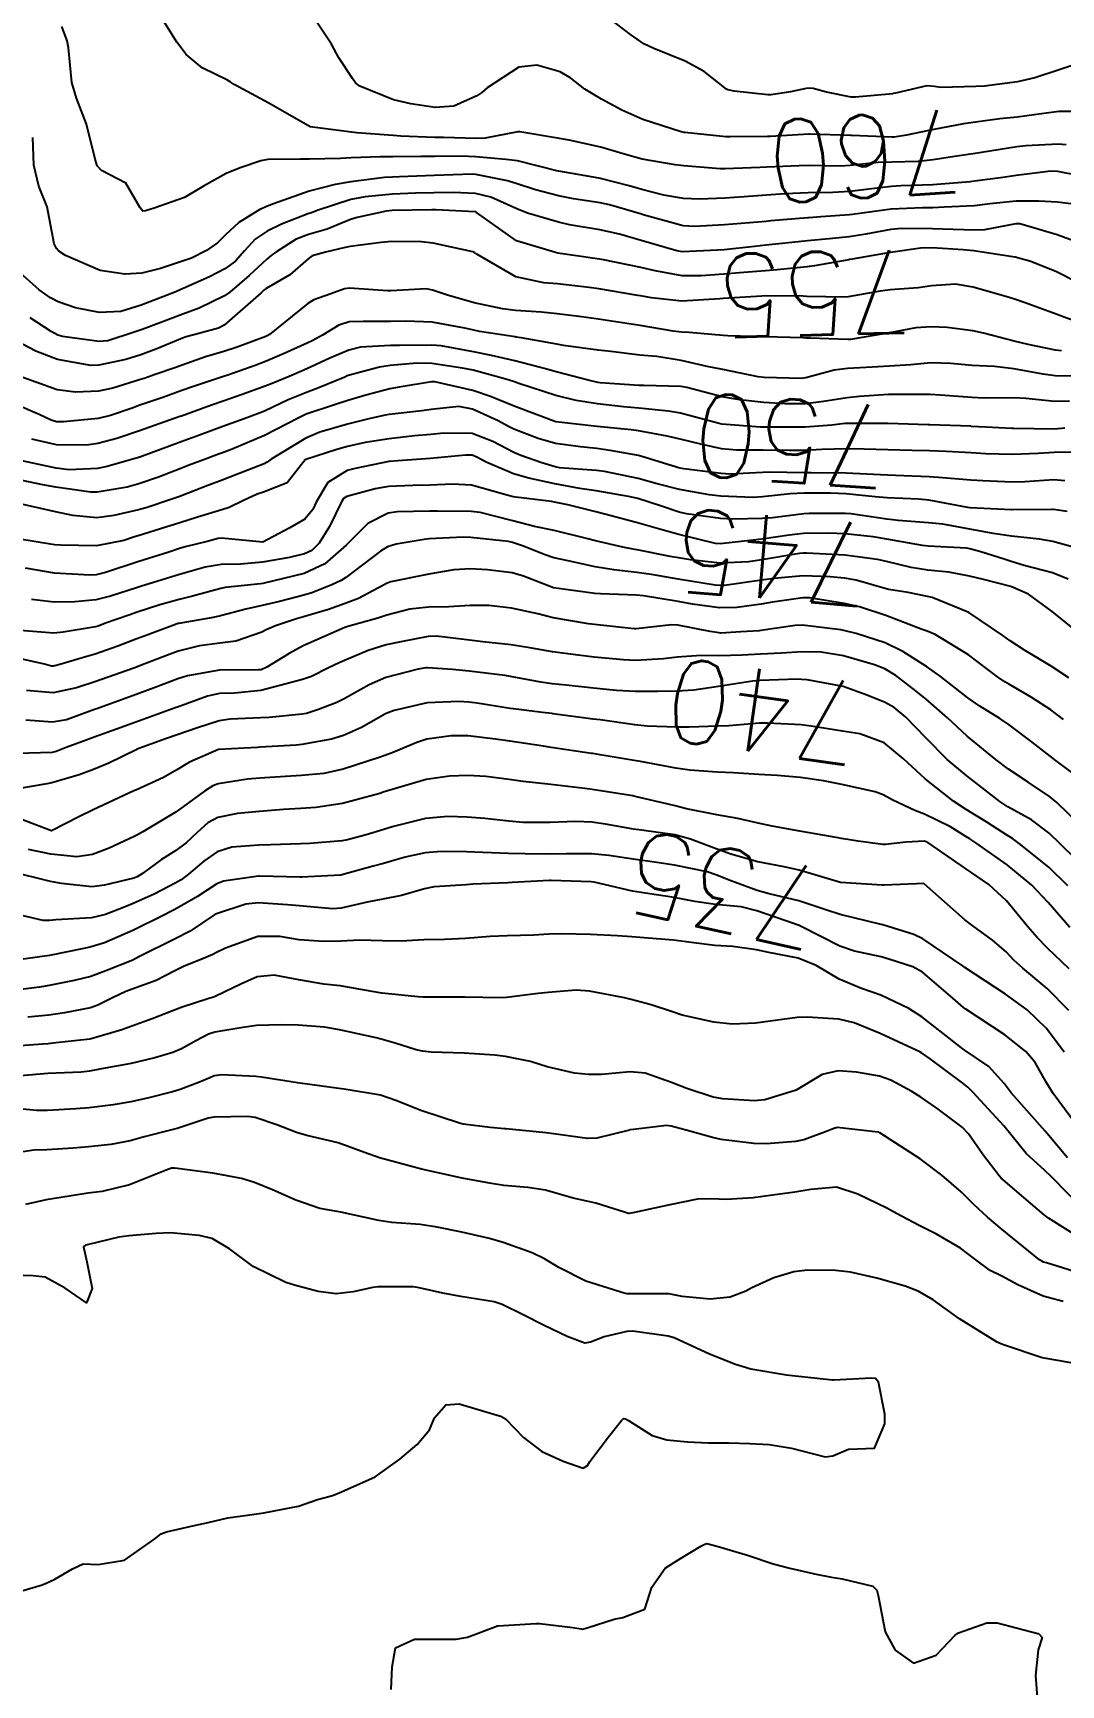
# Model space of a CAD drawing. Header units: metres. Extents: x 318500 to 325275, y 7408834 to 7428799.
# Drawn here: x 322103.5 to 322152.9, y 7416927 to 7417006.4 of the extents above; entities that cross this region are included whole.
import ezdxf
from ezdxf.enums import TextEntityAlignment as Align

# ---------------------------------------------------------------- set-up
doc = ezdxf.new("R2010")
doc.units = ezdxf.units.M
doc.header["$MEASUREMENT"] = 0
for name, color, linetype in [('Cotas', 45, 'Continuous'), ('Curvas de Nivel 1m', 11, 'Continuous'), ('Curvas de Nivel 5m', 15, 'Continuous')]:
    doc.layers.add(name, color=color, linetype=linetype)
doc.styles.add('Style-STANDARD', font='STANDARD.shx')

msp = doc.modelspace()

# ---------------------------------------------------------------- linework, layer by layer
at = {"layer": 'Curvas de Nivel 1m', "flags": 128}
for points, elevation in [([(322153.593, 7417002.644), (322152.828, 7417002.649), (322151.758, 7417002.499), (322150.824, 7417002.371), (322149.989, 7417002.287), (322148.82, 7417002.133), (322148.247, 7417002.05), (322146.814, 7417001.786), (322146.581, 7417001.735), (322145.508, 7417001.513), (322144.91, 7417001.417), (322144.808, 7417001.413), (322142.876, 7417001.482), (322142.809, 7417001.484), (322140.84, 7417001.549), (322140.81, 7417001.549), (322138.96, 7417001.446), (322138.808, 7417001.438), (322137.015, 7417001.419), (322136.807, 7417001.426), (322134.843, 7417001.626), (322134.81, 7417001.631), (322134.662, 7417001.661), (322132.819, 7417002.256), (322131.812, 7417002.708), (322130.833, 7417003.231), (322130.032, 7417003.722), (322129.353, 7417004.24), (322128.848, 7417004.548), (322127.724, 7417004.879), (322126.85, 7417004.774), (322125.333, 7417003.783), (322125.066, 7417003.557), (322124.834, 7417003.393), (322123.732, 7417002.901), (322122.825, 7417002.844), (322121.653, 7417003.007), (322120.831, 7417003.208), (322119.205, 7417003.865), (322118.991, 7417004.017), (322118.844, 7417004.226), (322118.194, 7417005.221), (322117.84, 7417005.885), (322116.881, 7417007.327)], 761), ([(322154.745, 7417005.277), (322152.852, 7417004.641), (322151.677, 7417004.26), (322150.846, 7417004.069), (322149.251, 7417003.87), (322148.844, 7417003.84), (322147.152, 7417003.805), (322146.843, 7417003.841), (322146.474, 7417003.873), (322144.965, 7417003.519), (322144.857, 7417003.502), (322144.84, 7417003.498), (322143.053, 7417003.33), (322142.837, 7417003.335), (322141.648, 7417003.568), (322141.01, 7417003.746), (322140.842, 7417003.764), (322140.677, 7417003.746), (322139.925, 7417003.589), (322138.985, 7417003.452), (322138.838, 7417003.45), (322137.215, 7417003.624), (322136.901, 7417003.689), (322136.841, 7417003.724), (322135.769, 7417004.566), (322134.854, 7417005.065), (322133.344, 7417005.675), (322132.863, 7417005.905), (322132.22, 7417006.34), (322130.885, 7417007.369)], 762), ([(322154.656, 7416999.392), (322152.785, 7416999.76), (322152.441, 7416999.767), (322150.782, 7416999.564), (322150.677, 7416999.546), (322150.025, 7416999.451), (322148.778, 7416999.291), (322148.571, 7416999.266), (322146.776, 7416999.11), (322145.23, 7416999.061), (322144.775, 7416999.038), (322144.223, 7416998.976), (322142.772, 7416998.796), (322141.954, 7416998.745), (322140.771, 7416998.728), (322139.671, 7416998.691), (322138.77, 7416998.619), (322137.687, 7416998.534), (322136.768, 7416998.475), (322135.55, 7416998.43), (322134.768, 7416998.46), (322133.827, 7416998.612), (322132.772, 7416998.897), (322132.157, 7416999.072), (322130.777, 7416999.417), (322130.531, 7416999.467), (322128.949, 7416999.737), (322128.78, 7416999.772), (322128.741, 7416999.78), (322126.788, 7417000.268), (322126.223, 7417000.334), (322124.79, 7417000.465), (322124.091, 7417000.5), (322122.79, 7417000.48), (322122.143, 7417000.474), (322120.789, 7417000.467), (322120.182, 7417000.456), (322118.788, 7417000.409), (322118.278, 7417000.387), (322116.787, 7417000.344), (322116.34, 7417000.351), (322114.786, 7417000.33), (322114.441, 7417000.27), (322113.454, 7416999.94), (322112.777, 7416999.654), (322111.683, 7416999.048), (322110.765, 7416998.513), (322109.31, 7416997.992), (322108.896, 7416997.86), (322108.758, 7416997.844), (322108.642, 7416998.002), (322107.95, 7416999.191), (322106.778, 7416999.799), (322106.574, 7417000.032), (322106.472, 7417000.346), (322106.054, 7417002.038), (322105.581, 7417003.29), (322105.348, 7417004.045), (322105.189, 7417005.714), (322105.122, 7417006.047), (322104.87, 7417006.738)], 759), ([(322153.54, 7416998.18), (322152.769, 7416998.284), (322151.875, 7416998.323), (322150.769, 7416998.328), (322149.505, 7416998.197), (322148.766, 7416998.112), (322147.318, 7416998.045), (322146.765, 7416998.016), (322146.266, 7416998.004), (322144.764, 7416997.948), (322142.908, 7416997.694), (322142.761, 7416997.676), (322141.381, 7416997.571), (322140.811, 7416997.527), (322140.759, 7416997.525), (322138.975, 7416997.38), (322138.756, 7416997.36), (322137.15, 7416997.228), (322136.753, 7416997.195), (322135.3, 7416997.104), (322134.752, 7416997.147), (322132.832, 7416997.679), (322132.76, 7416997.704), (322131.211, 7416998.15), (322130.765, 7416998.247), (322129.484, 7416998.446), (322128.768, 7416998.585), (322127.648, 7416998.875), (322126.774, 7416999.158), (322126.31, 7416999.302), (322124.778, 7416999.62), (322124.616, 7416999.63), (322122.777, 7416999.565), (322121.106, 7416999.507), (322120.776, 7416999.489), (322120.393, 7416999.463), (322118.774, 7416999.263), (322118.022, 7416999.127), (322116.769, 7416998.807), (322115.054, 7416998.208), (322114.762, 7416998.087), (322114.387, 7416997.926), (322113.383, 7416997.308), (322112.741, 7416996.713), (322112.357, 7416996.333), (322111.826, 7416995.959), (322111.101, 7416995.59), (322110.722, 7416995.453), (322109.611, 7416995.092), (322108.713, 7416994.862), (322107.907, 7416994.817), (322106.715, 7416995.001), (322105.051, 7416995.721), (322104.728, 7416995.924), (322104.606, 7416996.052), (322104.508, 7416996.279), (322104.157, 7416998.059), (322103.755, 7416999.05), (322103.527, 7417000.069), (322103.478, 7417001.392)], 758), ([(322153.838, 7416996.309), (322152.749, 7416996.705), (322150.959, 7416997.236), (322150.757, 7416997.239), (322149.26, 7416996.954), (322148.752, 7416996.936), (322147.257, 7416996.988), (322146.753, 7416997.001), (322145.253, 7416997.014), (322144.752, 7416996.964), (322143.549, 7416996.737), (322142.746, 7416996.618), (322141.789, 7416996.52), (322140.743, 7416996.417), (322139.99, 7416996.339), (322138.739, 7416996.21), (322138.195, 7416996.151), (322136.736, 7416995.997), (322136.402, 7416995.968), (322134.734, 7416995.899), (322134.461, 7416995.935), (322132.741, 7416996.445), (322131.703, 7416996.738), (322130.749, 7416996.952), (322129.286, 7416997.198), (322128.754, 7416997.313), (322127.277, 7416997.755), (322126.762, 7416997.958), (322125.504, 7416998.516), (322124.769, 7416998.693), (322123.717, 7416998.753), (322122.769, 7416998.738), (322121.886, 7416998.712), (322120.768, 7416998.661), (322119.453, 7416998.546), (322118.765, 7416998.417), (322117.155, 7416997.886), (322116.873, 7416997.774), (322116.758, 7416997.73), (322115.442, 7416997.218), (322114.744, 7416996.885), (322114.169, 7416996.498), (322113.662, 7416995.936), (322113.22, 7416995.445), (322112.717, 7416995.068), (322111.977, 7416994.692), (322110.702, 7416994.127), (322110.596, 7416994.077), (322110.353, 7416993.975), (322108.693, 7416993.321), (322107.705, 7416993.029), (322106.689, 7416992.969), (322105.534, 7416993.199), (322104.694, 7416993.488), (322104.319, 7416993.679), (322103.778, 7416994.064), (322102.714, 7416995.005)], 757), ([(322153.688, 7416994.432), (322152.723, 7416994.926), (322151.481, 7416995.432), (322150.733, 7416995.638), (322150.503, 7416995.673), (322148.737, 7416995.942), (322148.222, 7416995.993), (322146.739, 7416996.078), (322146.177, 7416996.067), (322144.735, 7416995.861), (322144.45, 7416995.809), (322142.885, 7416995.548), (322142.76, 7416995.52), (322142.729, 7416995.514), (322141.074, 7416995.225), (322140.724, 7416995.177), (322139.285, 7416995.031), (322138.721, 7416994.983), (322137.462, 7416994.876), (322136.718, 7416994.813), (322135.629, 7416994.733), (322134.716, 7416994.745), (322133.406, 7416994.987), (322132.722, 7416995.14), (322130.932, 7416995.502), (322130.727, 7416995.539), (322129.409, 7416995.73), (322128.731, 7416995.837), (322128.619, 7416995.854), (322126.74, 7416996.416), (322124.814, 7416997.789), (322124.783, 7416997.812), (322124.76, 7416997.814), (322122.853, 7416997.91), (322122.761, 7416997.91), (322122.673, 7416997.908), (322120.76, 7416997.874), (322120.475, 7416997.844), (322119.072, 7416997.548), (322118.754, 7416997.441), (322117.637, 7416996.991), (322116.742, 7416996.721), (322116.141, 7416996.497), (322115.204, 7416995.913), (322114.934, 7416995.71), (322114.724, 7416995.533), (322113.883, 7416994.761), (322112.951, 7416993.946), (322112.698, 7416993.769), (322111.471, 7416993.183), (322110.689, 7416992.892), (322108.905, 7416992.219), (322108.681, 7416992.136), (322108.3, 7416992.006), (322107.081, 7416991.617), (322106.673, 7416991.576), (322104.9, 7416991.825), (322104.678, 7416991.887), (322104.349, 7416992.055), (322103.339, 7416992.722)], 756), ([(322152.956, 7416991.135), (322152.676, 7416991.169), (322151.362, 7416991.433), (322150.682, 7416991.603), (322149.21, 7416991.987), (322148.686, 7416992.096), (322147.454, 7416992.255), (322146.688, 7416992.288), (322145.956, 7416992.238), (322144.685, 7416991.997), (322142.813, 7416991.68), (322142.681, 7416991.67), (322140.846, 7416991.742), (322140.682, 7416991.747), (322140.51, 7416991.754), (322138.682, 7416991.801), (322136.914, 7416991.859), (322136.682, 7416991.871), (322135.041, 7416992.012), (322134.684, 7416992.028), (322134.276, 7416992.073), (322132.687, 7416992.343), (322131.523, 7416992.532), (322130.69, 7416992.66), (322129.75, 7416992.779), (322128.692, 7416992.917), (322127.94, 7416992.995), (322126.693, 7416993.072), (322126.07, 7416993.146), (322124.697, 7416993.443), (322123.421, 7416993.803), (322122.704, 7416994.052), (322122.412, 7416994.107), (322120.703, 7416994.011), (322120.532, 7416994.013), (322118.704, 7416994.148), (322118.468, 7416994.108), (322117.817, 7416993.879), (322116.999, 7416993.585), (322116.695, 7416993.409), (322114.861, 7416991.917), (322114.746, 7416991.852), (322114.679, 7416991.823), (322113.304, 7416991.307), (322112.667, 7416991.099), (322111.787, 7416990.835), (322110.657, 7416990.449), (322110.31, 7416990.32), (322109.366, 7416989.989), (322108.837, 7416989.808), (322108.646, 7416989.745), (322107.319, 7416989.34), (322106.638, 7416989.198), (322105.532, 7416989.145), (322104.638, 7416989.261), (322102.816, 7416989.909)], 754), ([(322154.138, 7416989.918), (322152.658, 7416989.936), (322152.083, 7416990.002), (322150.662, 7416990.26), (322149.741, 7416990.377), (322148.664, 7416990.432), (322147.636, 7416990.515), (322146.666, 7416990.546), (322145.709, 7416990.465), (322144.663, 7416990.396), (322143.846, 7416990.349), (322142.661, 7416990.274), (322142.022, 7416990.197), (322140.654, 7416989.83), (322140.438, 7416989.797), (322138.654, 7416989.851), (322138.372, 7416989.887), (322136.659, 7416990.226), (322135.92, 7416990.382), (322134.665, 7416990.662), (322133.489, 7416990.851), (322132.669, 7416990.929), (322131.279, 7416991.093), (322130.672, 7416991.169), (322129.009, 7416991.393), (322128.676, 7416991.447), (322126.963, 7416991.756), (322126.717, 7416991.796), (322126.68, 7416991.802), (322124.963, 7416992.066), (322124.683, 7416992.122), (322124.251, 7416992.228), (322122.687, 7416992.503), (322121.41, 7416992.552), (322120.687, 7416992.537), (322119.364, 7416992.537), (322118.686, 7416992.519), (322118.191, 7416992.369), (322117.405, 7416991.883), (322116.938, 7416991.625), (322116.674, 7416991.506), (322115.57, 7416991.002), (322114.66, 7416990.613), (322114.164, 7416990.42), (322112.807, 7416989.948), (322112.693, 7416989.906), (322112.649, 7416989.894), (322111.198, 7416989.408), (322110.639, 7416989.219), (322109.724, 7416988.893), (322108.628, 7416988.51), (322108.252, 7416988.379), (322107.217, 7416988.021), (322106.618, 7416987.876), (322104.951, 7416987.712), (322104.617, 7416987.715), (322104.351, 7416987.788), (322103.776, 7416988.063), (322102.627, 7416988.572)], 753), ([(322153.346, 7416988.702), (322152.639, 7416988.691), (322151.238, 7416988.837), (322150.642, 7416988.878), (322149.24, 7416988.862), (322148.641, 7416988.884), (322147.132, 7416989.004), (322146.643, 7416989.028), (322145.126, 7416989.032), (322144.643, 7416989.023), (322143.241, 7416988.941), (322142.64, 7416988.876), (322141.513, 7416988.69), (322140.635, 7416988.589), (322139.646, 7416988.579), (322138.636, 7416988.641), (322137.477, 7416988.778), (322136.639, 7416988.923), (322134.939, 7416989.362), (322134.646, 7416989.41), (322132.868, 7416989.456), (322132.647, 7416989.466), (322130.763, 7416989.594), (322130.648, 7416989.608), (322130.196, 7416989.715), (322128.656, 7416990.118), (322128.133, 7416990.263), (322126.663, 7416990.655), (322125.536, 7416990.908), (322124.669, 7416991.081), (322123.112, 7416991.367), (322122.674, 7416991.407), (322121.112, 7416991.395), (322120.673, 7416991.38), (322119.231, 7416991.302), (322118.67, 7416991.171), (322117.767, 7416990.775), (322116.656, 7416990.264), (322116.401, 7416990.146), (322115.812, 7416989.903), (322114.994, 7416989.566), (322114.643, 7416989.424), (322113.548, 7416989.024), (322112.631, 7416988.71), (322112.068, 7416988.516), (322110.62, 7416987.996), (322110.604, 7416987.987), (322110.552, 7416987.971), (322108.613, 7416987.279), (322107.508, 7416986.915), (322106.606, 7416986.672), (322106.053, 7416986.588), (322104.606, 7416986.603), (322103.425, 7416986.885)], 752), ([(322153.113, 7416987.413), (322152.619, 7416987.368), (322150.668, 7416987.391), (322150.619, 7416987.389), (322150.571, 7416987.392), (322149.316, 7416987.46), (322148.62, 7416987.498), (322148.59, 7416987.501), (322146.621, 7416987.57), (322146.549, 7416987.573), (322144.622, 7416987.641), (322144.501, 7416987.643), (322142.621, 7416987.641), (322142.537, 7416987.636), (322141.915, 7416987.561), (322140.619, 7416987.465), (322138.761, 7416987.456), (322138.619, 7416987.455), (322138.477, 7416987.461), (322136.62, 7416987.606), (322136.489, 7416987.631), (322134.627, 7416988.136), (322134.06, 7416988.227), (322132.63, 7416988.376), (322131.881, 7416988.442), (322130.633, 7416988.579), (322129.608, 7416988.748), (322128.639, 7416988.979), (322126.846, 7416989.558), (322126.648, 7416989.634), (322126.233, 7416989.766), (322124.656, 7416990.197), (322124.147, 7416990.305), (322122.661, 7416990.522), (322121.948, 7416990.533), (322120.659, 7416990.427), (322120.155, 7416990.35), (322118.651, 7416989.941), (322118.599, 7416989.922), (322118.49, 7416989.872), (322117.187, 7416989.339), (322116.639, 7416989.133), (322115.757, 7416988.779), (322114.625, 7416988.232), (322114.405, 7416988.142), (322113.818, 7416987.932), (322112.615, 7416987.491), (322111.499, 7416987.073), (322110.608, 7416986.749), (322108.618, 7416986.018), (322108.6, 7416986.013), (322108.565, 7416986.001), (322107.056, 7416985.56), (322106.592, 7416985.477), (322105.223, 7416985.411), (322104.591, 7416985.482), (322102.802, 7416985.871)], 751), ([(322153.125, 7416984.879), (322152.593, 7416984.92), (322151.199, 7416984.826), (322150.591, 7416984.81), (322149.173, 7416984.88), (322148.592, 7416984.913), (322147.042, 7416985.045), (322146.594, 7416985.077), (322144.972, 7416985.138), (322144.594, 7416985.149), (322142.912, 7416985.229), (322142.595, 7416985.239), (322140.91, 7416985.261), (322140.595, 7416985.263), (322138.899, 7416985.292), (322138.595, 7416985.284), (322137.011, 7416985.206), (322136.594, 7416985.224), (322134.793, 7416985.452), (322134.598, 7416985.49), (322134.015, 7416985.659), (322132.936, 7416986.008), (322132.604, 7416986.093), (322131.25, 7416986.344), (322130.607, 7416986.43), (322129.82, 7416986.506), (322128.609, 7416986.672), (322127.781, 7416986.912), (322126.616, 7416987.363), (322126.349, 7416987.496), (322125.859, 7416987.771), (322124.628, 7416988.33), (322123.969, 7416988.458), (322122.628, 7416988.315), (322122.192, 7416988.251), (322120.623, 7416988.07), (322120.43, 7416988.036), (322119.634, 7416987.855), (322118.617, 7416987.605), (322117.285, 7416987.211), (322116.61, 7416986.924), (322114.944, 7416985.915), (322114.744, 7416985.772), (322114.597, 7416985.694), (322113.325, 7416985.203), (322112.584, 7416984.913), (322111.891, 7416984.646), (322110.573, 7416984.14), (322110.448, 7416984.096), (322110.114, 7416983.977), (322108.967, 7416983.591), (322108.562, 7416983.481), (322107.366, 7416983.21), (322106.556, 7416983.1), (322105.394, 7416983.205), (322104.56, 7416983.379), (322102.867, 7416983.774)], 749), ([(322153.233, 7416983.41), (322152.571, 7416983.499), (322152.489, 7416983.503), (322150.571, 7416983.48), (322150.529, 7416983.482), (322148.572, 7416983.576), (322148.448, 7416983.596), (322146.577, 7416983.946), (322146.082, 7416984.001), (322144.578, 7416984.067), (322143.993, 7416984.114), (322142.581, 7416984.258), (322141.852, 7416984.29), (322140.581, 7416984.286), (322139.9, 7416984.26), (322138.578, 7416984.104), (322138.103, 7416984.081), (322136.578, 7416984.145), (322136.004, 7416984.211), (322134.582, 7416984.464), (322133.512, 7416984.74), (322132.59, 7416984.987), (322130.97, 7416985.329), (322130.595, 7416985.381), (322128.813, 7416985.511), (322128.597, 7416985.548), (322127.953, 7416985.74), (322126.948, 7416986.099), (322126.605, 7416986.246), (322125.608, 7416986.773), (322124.614, 7416987.153), (322123.244, 7416987.173), (322122.613, 7416987.102), (322121.83, 7416987.04), (322120.611, 7416986.905), (322119.468, 7416986.716), (322118.607, 7416986.523), (322118.101, 7416986.379), (322116.6, 7416985.906), (322116.578, 7416985.89), (322115.706, 7416984.78), (322114.576, 7416984.329), (322114.259, 7416984.24), (322113.609, 7416983.934), (322112.92, 7416983.59), (322112.563, 7416983.476), (322111.394, 7416983.126), (322110.553, 7416982.861), (322109.878, 7416982.652), (322108.544, 7416982.234), (322108.366, 7416982.18), (322107.849, 7416982.01), (322106.537, 7416981.746), (322104.808, 7416981.776), (322104.538, 7416981.804), (322104.32, 7416981.835), (322102.853, 7416982.075)], 748), ([(322154.516, 7416981.415), (322152.548, 7416981.961), (322151.907, 7416982.069), (322150.552, 7416982.214), (322149.666, 7416982.341), (322148.556, 7416982.559), (322147.257, 7416982.793), (322146.56, 7416982.862), (322145.107, 7416982.969), (322144.563, 7416983.038), (322142.818, 7416983.294), (322142.566, 7416983.31), (322140.825, 7416983.308), (322140.566, 7416983.289), (322139.054, 7416983.101), (322138.562, 7416983.062), (322137.143, 7416983.039), (322136.561, 7416983.062), (322134.923, 7416983.288), (322134.566, 7416983.378), (322133.713, 7416983.663), (322132.575, 7416984.02), (322132.136, 7416984.127), (322130.58, 7416984.401), (322129.788, 7416984.512), (322128.585, 7416984.731), (322127.326, 7416985.011), (322126.592, 7416985.219), (322125.284, 7416985.78), (322124.834, 7416986.018), (322124.603, 7416986.105), (322124.281, 7416986.116), (322122.601, 7416985.957), (322121.032, 7416985.834), (322120.631, 7416985.808), (322120.599, 7416985.8), (322118.981, 7416985.478), (322118.592, 7416985.37), (322117.666, 7416984.797), (322117.121, 7416983.884), (322116.946, 7416983.505), (322116.557, 7416983.035), (322115.83, 7416982.622), (322114.54, 7416981.92), (322112.542, 7416982.113), (322112.395, 7416982.099), (322111.865, 7416981.957), (322110.81, 7416981.695), (322110.536, 7416981.619), (322110.009, 7416981.452), (322108.53, 7416980.975), (322106.965, 7416980.464), (322106.523, 7416980.361), (322106.214, 7416980.342), (322104.524, 7416980.444), (322103.124, 7416980.669)], 747), ([(322153.274, 7416980.155), (322152.53, 7416980.448), (322151.159, 7416980.809), (322150.536, 7416981.002), (322150.203, 7416981.111), (322149.072, 7416981.462), (322148.542, 7416981.611), (322148.382, 7416981.633), (322146.544, 7416981.737), (322146.277, 7416981.77), (322144.548, 7416982.076), (322143.9, 7416982.18), (322142.552, 7416982.33), (322141.747, 7416982.363), (322140.552, 7416982.339), (322139.863, 7416982.268), (322138.547, 7416982.079), (322138.125, 7416982.028), (322136.543, 7416981.852), (322136.312, 7416981.863), (322134.55, 7416982.289), (322133.68, 7416982.536), (322132.558, 7416982.858), (322130.995, 7416983.272), (322130.565, 7416983.384), (322129.205, 7416983.724), (322128.572, 7416983.858), (322128.426, 7416983.878), (322126.575, 7416984.111), (322126.114, 7416984.23), (322124.583, 7416984.667), (322123.661, 7416984.722), (322122.583, 7416984.676), (322121.752, 7416984.653), (322120.581, 7416984.598), (322119.934, 7416984.495), (322118.574, 7416984.118), (322118.419, 7416984.025), (322118.319, 7416983.873), (322117.744, 7416982.686), (322117.247, 7416981.883), (322116.891, 7416981.532), (322116.535, 7416981.365), (322115.826, 7416981.194), (322114.53, 7416980.961), (322113.469, 7416980.876), (322112.529, 7416980.848), (322111.76, 7416980.726), (322110.524, 7416980.376), (322109.272, 7416979.989), (322108.704, 7416979.81), (322108.516, 7416979.75), (322107.205, 7416979.324), (322106.507, 7416979.158), (322105.495, 7416979.05), (322104.505, 7416979.036), (322103.403, 7416979.17)], 746), ([(322153.313, 7416975.401), (322152.468, 7416975.961), (322151.179, 7416976.73), (322150.486, 7416977.174), (322150.132, 7416977.445), (322148.506, 7416978.545), (322146.738, 7416979.266), (322146.517, 7416979.321), (322145.576, 7416979.504), (322144.654, 7416979.651), (322144.522, 7416979.678), (322143.084, 7416980.1), (322142.526, 7416980.196), (322141.831, 7416980.253), (322140.527, 7416980.3), (322139.121, 7416980.186), (322138.525, 7416980.1), (322136.743, 7416979.848), (322136.522, 7416979.836), (322136.295, 7416979.859), (322134.525, 7416980.152), (322133.233, 7416980.375), (322132.528, 7416980.475), (322131.423, 7416980.59), (322130.53, 7416980.738), (322129.227, 7416981.03), (322128.535, 7416981.18), (322128.115, 7416981.316), (322127.022, 7416981.753), (322126.542, 7416981.912), (322126.349, 7416981.957), (322124.545, 7416982.151), (322124.178, 7416982.161), (322122.544, 7416982.085), (322122.296, 7416982.062), (322120.96, 7416981.834), (322120.539, 7416981.705), (322120.192, 7416981.5), (322118.524, 7416980.235), (322118.303, 7416980.091), (322117.863, 7416979.877), (322116.903, 7416979.498), (322116.512, 7416979.375), (322115.342, 7416979.073), (322114.504, 7416978.873), (322113.727, 7416978.707), (322112.497, 7416978.384), (322112.148, 7416978.301), (322110.491, 7416978.022), (322110.447, 7416978.015), (322110.334, 7416977.972), (322109.003, 7416977.471), (322108.479, 7416977.27), (322107.567, 7416976.92), (322106.468, 7416976.545), (322106.071, 7416976.429), (322104.766, 7416976.047), (322104.533, 7416975.975), (322104.459, 7416975.962), (322104.377, 7416975.97), (322104.038, 7416976.056), (322102.465, 7416976.404)], 744), ([(322153.053, 7416973.404), (322152.444, 7416973.859), (322151.498, 7416974.472), (322150.456, 7416975.073), (322150.224, 7416975.21), (322149.88, 7416975.449), (322148.476, 7416976.515), (322146.887, 7416977.486), (322146.492, 7416977.647), (322146.255, 7416977.732), (322144.503, 7416978.402), (322143.237, 7416978.811), (322142.511, 7416978.976), (322140.837, 7416979.245), (322140.515, 7416979.253), (322139.059, 7416979.044), (322138.51, 7416978.952), (322137.347, 7416978.778), (322136.507, 7416978.761), (322135.215, 7416978.937), (322134.511, 7416979.068), (322132.847, 7416979.343), (322132.515, 7416979.371), (322130.785, 7416979.437), (322130.516, 7416979.461), (322128.52, 7416979.73), (322127.07, 7416980.297), (322126.527, 7416980.449), (322125.35, 7416980.6), (322124.529, 7416980.646), (322123.727, 7416980.599), (322122.526, 7416980.38), (322120.701, 7416980.017), (322120.521, 7416979.958), (322120.31, 7416979.843), (322119.147, 7416979.224), (322118.506, 7416978.969), (322117.69, 7416978.691), (322116.497, 7416978.33), (322116.154, 7416978.236), (322115.152, 7416977.91), (322114.694, 7416977.71), (322114.485, 7416977.601), (322113.244, 7416977.173), (322112.477, 7416977.076), (322111.493, 7416976.942), (322110.471, 7416976.678), (322109.951, 7416976.495), (322108.659, 7416975.997), (322108.459, 7416975.921), (322108.33, 7416975.873), (322106.452, 7416975.215), (322105.569, 7416974.918), (322104.446, 7416974.685), (322103.174, 7416974.796)], 743), ([(322154.391, 7416970.152), (322152.708, 7416971.407), (322152.413, 7416971.635), (322151.546, 7416972.3), (322150.436, 7416973.141), (322149.995, 7416973.447), (322149.029, 7416974.044), (322148.45, 7416974.443), (322147.117, 7416975.483), (322146.467, 7416975.943), (322145.322, 7416976.662), (322144.483, 7416977.086), (322143.073, 7416977.541), (322142.492, 7416977.674), (322142.34, 7416977.703), (322140.495, 7416977.932), (322140.148, 7416977.922), (322138.491, 7416977.678), (322138.422, 7416977.67), (322137.53, 7416977.614), (322136.563, 7416977.555), (322136.489, 7416977.559), (322136.049, 7416977.634), (322134.494, 7416977.934), (322134.196, 7416977.953), (322132.491, 7416977.765), (322132.407, 7416977.766), (322130.494, 7416977.966), (322130.208, 7416977.999), (322128.498, 7416978.291), (322127.767, 7416978.475), (322126.505, 7416978.756), (322125.403, 7416978.88), (322124.506, 7416978.885), (322123.484, 7416978.821), (322122.505, 7416978.796), (322121.617, 7416978.709), (322120.499, 7416978.414), (322120.066, 7416978.277), (322118.628, 7416977.868), (322118.524, 7416977.835), (322118.489, 7416977.825), (322117.129, 7416977.235), (322116.476, 7416976.937), (322115.798, 7416976.572), (322114.738, 7416975.916), (322114.459, 7416975.794), (322114.317, 7416975.78), (322112.458, 7416975.768), (322110.919, 7416975.502), (322110.454, 7416975.35), (322109.436, 7416974.971), (322108.446, 7416974.6), (322106.862, 7416974.024), (322106.554, 7416973.912), (322106.438, 7416973.87), (322105.093, 7416973.38), (322104.428, 7416973.263), (322103.138, 7416973.361)], 742), ([(322154.364, 7416967.82), (322152.736, 7416969.406), (322152.384, 7416969.695), (322151.347, 7416970.379), (322150.404, 7416971.014), (322149.815, 7416971.449), (322148.427, 7416972.602), (322147.475, 7416973.48), (322146.449, 7416974.375), (322145.825, 7416974.87), (322144.993, 7416975.512), (322144.465, 7416975.833), (322143.965, 7416976.03), (322142.474, 7416976.452), (322141.397, 7416976.64), (322140.476, 7416976.654), (322139.473, 7416976.587), (322138.474, 7416976.533), (322137.602, 7416976.484), (322136.473, 7416976.466), (322135.628, 7416976.483), (322134.471, 7416976.394), (322133.818, 7416976.311), (322132.468, 7416976.242), (322131.892, 7416976.266), (322130.47, 7416976.403), (322129.7, 7416976.489), (322128.474, 7416976.656), (322127.382, 7416976.841), (322126.478, 7416976.983), (322125.121, 7416977.14), (322124.481, 7416977.211), (322122.891, 7416977.399), (322122.484, 7416977.391), (322121.171, 7416977.139), (322120.477, 7416976.981), (322119.612, 7416976.714), (322118.466, 7416976.239), (322118.211, 7416976.125), (322117.705, 7416975.878), (322116.879, 7416975.462), (322116.454, 7416975.318), (322115.658, 7416975.107), (322114.449, 7416974.798), (322113.17, 7416974.662), (322112.447, 7416974.64), (322111.878, 7416974.523), (322110.44, 7416973.997), (322110.365, 7416973.971), (322108.962, 7416973.463), (322108.429, 7416973.271), (322107.501, 7416972.937), (322106.418, 7416972.547), (322106.04, 7416972.409), (322105.08, 7416972.043), (322104.602, 7416971.854), (322104.406, 7416971.81), (322102.718, 7416971.763)], 741), ([(322153.261, 7416965.401), (322152.343, 7416966.288), (322150.926, 7416967.432), (322150.594, 7416967.668), (322150.364, 7416967.821), (322149.373, 7416968.458), (322148.376, 7416969.07), (322147.759, 7416969.476), (322146.396, 7416970.55), (322145.354, 7416971.506), (322144.421, 7416972.267), (322143.258, 7416972.707), (322142.429, 7416972.838), (322140.915, 7416973.083), (322140.434, 7416973.137), (322138.807, 7416973.222), (322138.434, 7416973.214), (322136.956, 7416973.098), (322136.432, 7416973.075), (322135.04, 7416973.035), (322134.431, 7416973.029), (322133.023, 7416973.079), (322132.432, 7416973.137), (322130.761, 7416973.379), (322130.436, 7416973.42), (322128.496, 7416973.673), (322128.439, 7416973.68), (322127.984, 7416973.737), (322126.59, 7416973.906), (322126.442, 7416973.926), (322124.842, 7416974.182), (322124.444, 7416974.234), (322123.97, 7416974.27), (322122.444, 7416974.196), (322120.854, 7416973.834), (322120.552, 7416973.725), (322120.437, 7416973.668), (322119.28, 7416973.005), (322118.421, 7416972.624), (322117.84, 7416972.454), (322116.415, 7416972.191), (322116.147, 7416972.161), (322114.412, 7416972.064), (322114.279, 7416972.055), (322112.41, 7416971.95), (322111.015, 7416971.35), (322110.395, 7416970.973), (322109.767, 7416970.602), (322108.425, 7416969.999), (322108.38, 7416969.98), (322108.338, 7416969.959), (322106.37, 7416969.048), (322105.688, 7416968.716), (322104.397, 7416968.05), (322104.371, 7416968.039), (322104.325, 7416968.051), (322102.899, 7416968.606)], 739), ([(322153.357, 7416963.399), (322152.318, 7416964.592), (322151.534, 7416965.422), (322150.344, 7416966.401), (322148.836, 7416967.463), (322148.548, 7416967.653), (322148.363, 7416967.77), (322147.617, 7416968.228), (322146.374, 7416968.842), (322145.895, 7416969.017), (322144.846, 7416969.513), (322144.384, 7416969.779), (322144.001, 7416969.911), (322142.391, 7416970.271), (322141.511, 7416970.441), (322140.395, 7416970.601), (322139.281, 7416970.703), (322138.397, 7416970.754), (322137.185, 7416970.832), (322136.399, 7416970.869), (322135.083, 7416970.96), (322134.401, 7416971.057), (322132.712, 7416971.369), (322132.406, 7416971.423), (322130.759, 7416971.705), (322130.411, 7416971.76), (322130.354, 7416971.768), (322128.415, 7416972.051), (322128.043, 7416972.108), (322126.419, 7416972.35), (322125.737, 7416972.453), (322124.422, 7416972.607), (322123.603, 7416972.618), (322122.42, 7416972.445), (322121.944, 7416972.29), (322120.845, 7416971.833), (322120.407, 7416971.669), (322120.131, 7416971.569), (322118.397, 7416971.003), (322117.466, 7416970.807), (322116.392, 7416970.707), (322115.635, 7416970.657), (322114.39, 7416970.578), (322113.793, 7416970.525), (322112.385, 7416970.31), (322112.125, 7416970.211), (322111.737, 7416969.956), (322110.956, 7416969.383), (322110.37, 7416968.95), (322108.772, 7416967.994), (322108.508, 7416967.847), (322108.356, 7416967.766), (322107.153, 7416967.212), (322106.343, 7416966.906), (322105.592, 7416966.787), (322104.343, 7416966.917), (322103.267, 7416967.146)], 738), ([(322153.321, 7416961.4), (322152.29, 7416962.397), (322151.781, 7416962.904), (322151.342, 7416963.424), (322150.319, 7416964.676), (322149.462, 7416965.453), (322148.341, 7416966.231), (322146.532, 7416967.488), (322146.361, 7416967.547), (322145.463, 7416967.503), (322144.496, 7416967.379), (322144.358, 7416967.377), (322143.181, 7416967.538), (322142.469, 7416967.657), (322142.361, 7416967.677), (322142.209, 7416967.704), (322140.365, 7416968.024), (322139.041, 7416968.264), (322138.368, 7416968.408), (322137.384, 7416968.629), (322136.372, 7416968.805), (322134.924, 7416969.095), (322134.376, 7416969.239), (322134.041, 7416969.319), (322132.51, 7416969.678), (322132.38, 7416969.712), (322132.343, 7416969.718), (322130.385, 7416970.023), (322130.026, 7416970.073), (322128.388, 7416970.268), (322127.062, 7416970.422), (322126.391, 7416970.51), (322125.269, 7416970.653), (322124.394, 7416970.71), (322123.516, 7416970.676), (322122.39, 7416970.504), (322120.495, 7416969.952), (322120.381, 7416969.91), (322120.17, 7416969.843), (322118.375, 7416969.359), (322117.091, 7416969.165), (322116.372, 7416969.113), (322115.531, 7416969.062), (322114.371, 7416968.979), (322113.314, 7416968.88), (322112.367, 7416968.686), (322111.896, 7416968.423), (322111.38, 7416967.96), (322110.848, 7416967.469), (322110.347, 7416967.101), (322109.659, 7416966.661), (322108.749, 7416965.994), (322108.493, 7416965.833), (322108.327, 7416965.771), (322106.916, 7416965.426), (322106.32, 7416965.351), (322104.861, 7416965.505), (322104.323, 7416965.611), (322102.387, 7416966.079)], 737), ([(322153.318, 7416959.399), (322152.266, 7416960.46), (322151.098, 7416961.428), (322150.669, 7416961.82), (322150.288, 7416962.218), (322149.633, 7416962.79), (322148.693, 7416963.464), (322148.304, 7416963.767), (322146.359, 7416965.49), (322146.33, 7416965.507), (322146.311, 7416965.509), (322145.987, 7416965.495), (322144.425, 7416965.422), (322144.329, 7416965.426), (322142.33, 7416965.55), (322140.339, 7416966.147), (322139.616, 7416966.305), (322138.344, 7416966.547), (322137.049, 7416966.92), (322136.353, 7416967.176), (322135.114, 7416967.642), (322134.362, 7416967.842), (322132.758, 7416968.069), (322132.364, 7416968.124), (322131.027, 7416968.361), (322130.367, 7416968.452), (322129.595, 7416968.49), (322128.367, 7416968.442), (322127.064, 7416968.447), (322126.367, 7416968.503), (322125.218, 7416968.627), (322124.369, 7416968.693), (322123.445, 7416968.723), (322122.368, 7416968.642), (322120.763, 7416968.233), (322120.363, 7416968.105), (322119.516, 7416967.853), (322118.611, 7416967.611), (322118.355, 7416967.565), (322116.802, 7416967.437), (322116.353, 7416967.409), (322114.903, 7416967.36), (322114.351, 7416967.345), (322113.04, 7416967.249), (322112.346, 7416967.035), (322111.708, 7416966.588), (322110.969, 7416965.964), (322110.603, 7416965.69), (322110.323, 7416965.526), (322109.303, 7416964.998), (322108.308, 7416964.544), (322107.919, 7416964.393), (322106.965, 7416964.02), (322106.298, 7416963.851), (322104.583, 7416963.761), (322104.297, 7416963.736), (322103.967, 7416963.726), (322102.471, 7416964.077)], 736), ([(322153.642, 7416953.931), (322152.551, 7416955.406), (322152.206, 7416955.99), (322151.69, 7416956.893), (322151.235, 7416957.425), (322150.232, 7416958.226), (322148.35, 7416959.468), (322148.251, 7416959.542), (322147.735, 7416959.998), (322146.276, 7416961.24), (322145.801, 7416961.497), (322144.645, 7416961.876), (322144.285, 7416961.973), (322143, 7416962.252), (322142.289, 7416962.494), (322140.432, 7416963.435), (322140.299, 7416963.5), (322140.25, 7416963.521), (322140.117, 7416963.573), (322138.309, 7416964.195), (322137.543, 7416964.38), (322136.313, 7416964.501), (322135.316, 7416964.639), (322134.318, 7416964.832), (322132.953, 7416965.038), (322132.322, 7416965.141), (322130.469, 7416965.566), (322130.328, 7416965.585), (322128.403, 7416965.655), (322128.329, 7416965.651), (322126.53, 7416965.554), (322126.327, 7416965.546), (322124.643, 7416965.468), (322124.325, 7416965.445), (322122.784, 7416965.345), (322122.322, 7416965.257), (322121.208, 7416964.935), (322120.314, 7416964.762), (322119.557, 7416964.606), (322118.307, 7416964.321), (322117.883, 7416964.297), (322116.308, 7416964.429), (322115.722, 7416964.486), (322114.31, 7416964.579), (322113.72, 7416964.518), (322112.302, 7416964.055), (322112.231, 7416964.02), (322112.133, 7416963.952), (322111.04, 7416963.215), (322110.289, 7416962.836), (322108.609, 7416961.995), (322108.398, 7416961.879), (322108.277, 7416961.826), (322106.984, 7416961.304), (322106.265, 7416961.042), (322105.464, 7416960.836), (322104.258, 7416960.604), (322103.787, 7416960.527), (322102.254, 7416960.332)], 734), ([(322153.24, 7416952.318), (322152.328, 7416953.408), (322152.173, 7416953.594), (322150.537, 7416955.435), (322150.387, 7416955.623), (322150.204, 7416955.882), (322149.462, 7416956.701), (322148.328, 7416957.468), (322148.221, 7416957.538), (322147.924, 7416957.774), (322146.244, 7416959.095), (322145.608, 7416959.5), (322144.259, 7416960.133), (322143.336, 7416960.462), (322142.27, 7416960.9), (322141.155, 7416961.561), (322140.284, 7416961.921), (322138.881, 7416962.186), (322138.287, 7416962.318), (322137.153, 7416962.481), (322136.289, 7416962.518), (322135.276, 7416962.655), (322134.291, 7416962.781), (322133.482, 7416962.852), (322132.293, 7416962.943), (322131.594, 7416962.991), (322130.293, 7416963.055), (322128.924, 7416963.094), (322128.293, 7416963.072), (322127.574, 7416963.022), (322126.292, 7416962.991), (322125.481, 7416962.961), (322124.291, 7416962.857), (322123.276, 7416962.814), (322122.29, 7416962.793), (322121.197, 7416962.734), (322120.289, 7416962.746), (322119.209, 7416962.776), (322118.289, 7416962.728), (322117.453, 7416962.713), (322116.289, 7416962.802), (322115.35, 7416962.963), (322114.29, 7416962.956), (322112.743, 7416962.401), (322112.282, 7416962.166), (322112.136, 7416962.096), (322111.79, 7416961.955), (322110.722, 7416961.517), (322110.27, 7416961.285), (322109.406, 7416960.84), (322108.256, 7416960.427), (322107.947, 7416960.312), (322107.312, 7416960.014), (322106.608, 7416959.661), (322106.243, 7416959.535), (322104.992, 7416959.289), (322104.237, 7416959.182), (322103.228, 7416959.072)], 733), ([(322154.125, 7416949.709), (322152.46, 7416951.407), (322152.153, 7416951.701), (322151.257, 7416952.519), (322150.526, 7416953.435), (322150.176, 7416953.856), (322148.694, 7416955.463), (322148.445, 7416955.709), (322148.204, 7416955.909), (322146.636, 7416957.066), (322146.219, 7416957.361), (322146.137, 7416957.409), (322145.967, 7416957.494), (322144.232, 7416958.294), (322142.977, 7416958.801), (322142.242, 7416958.988), (322140.723, 7416959.085), (322140.242, 7416959.055), (322138.948, 7416958.881), (322138.238, 7416958.785), (322137.109, 7416958.745), (322136.238, 7416958.837), (322134.712, 7416959.176), (322134.245, 7416959.332), (322133.224, 7416959.665), (322132.254, 7416959.934), (322131.934, 7416960.006), (322130.259, 7416960.326), (322129.604, 7416960.372), (322128.258, 7416960.269), (322127.783, 7416960.211), (322126.254, 7416960.023), (322126.004, 7416960.014), (322124.254, 7416960.038), (322124.005, 7416960.041), (322122.254, 7416960.048), (322122.007, 7416960.06), (322120.256, 7416960.229), (322119.797, 7416960.307), (322118.261, 7416960.579), (322117.469, 7416960.67), (322116.265, 7416960.874), (322115.08, 7416961.095), (322114.267, 7416961.023), (322113.518, 7416960.674), (322112.252, 7416960.078), (322112.161, 7416960.041), (322111.886, 7416959.954), (322110.653, 7416959.557), (322110.241, 7416959.399), (322109.219, 7416959.002), (322108.23, 7416958.645), (322107.759, 7416958.475), (322106.283, 7416958.029), (322106.22, 7416958.019), (322104.443, 7416957.822), (322104.218, 7416957.803), (322103.945, 7416957.782), (322102.216, 7416957.646)], 732), ([(322154.104, 7416948.296), (322152.327, 7416949.408), (322152.122, 7416949.574), (322151.148, 7416950.411), (322150.147, 7416951.249), (322150.048, 7416951.341), (322149.958, 7416951.443), (322149.177, 7416952.477), (322148.486, 7416953.465), (322148.175, 7416953.792), (322146.967, 7416954.704), (322146.196, 7416955.23), (322145.758, 7416955.497), (322144.741, 7416956.048), (322144.207, 7416956.239), (322143.098, 7416956.426), (322142.209, 7416956.497), (322141.449, 7416956.316), (322140.2, 7416955.57), (322138.684, 7416955.102), (322138.192, 7416955.05), (322136.671, 7416955.144), (322136.194, 7416955.234), (322134.942, 7416955.643), (322134.203, 7416955.939), (322132.924, 7416956.386), (322132.208, 7416956.453), (322130.826, 7416956.32), (322130.206, 7416956.319), (322129.533, 7416956.39), (322128.21, 7416956.684), (322127.408, 7416956.938), (322126.214, 7416957.191), (322125.699, 7416957.252), (322124.216, 7416957.341), (322122.63, 7416957.392), (322122.216, 7416957.435), (322121.913, 7416957.51), (322120.898, 7416957.83), (322120.223, 7416958.025), (322119.984, 7416958.084), (322118.229, 7416958.476), (322117.507, 7416958.601), (322116.232, 7416958.687), (322115.427, 7416958.707), (322114.231, 7416958.678), (322113.579, 7416958.581), (322112.226, 7416958.349), (322111.92, 7416958.257), (322111.354, 7416957.959), (322110.632, 7416957.549), (322110.214, 7416957.375), (322109.348, 7416957.12), (322108.209, 7416956.854), (322106.774, 7416956.59), (322106.205, 7416956.483), (322105.804, 7416956.434), (322104.203, 7416956.362), (322102.328, 7416956.205)], 731), ([(322153.044, 7416945.4), (322152.073, 7416945.662), (322150.86, 7416946.21), (322150.082, 7416946.613), (322149.53, 7416946.894), (322148.767, 7416947.46), (322148.097, 7416947.969), (322146.946, 7416948.643), (322146.114, 7416949.062), (322145.261, 7416949.503), (322144.518, 7416949.908), (322144.126, 7416950.096), (322143.155, 7416950.559), (322142.133, 7416950.899), (322140.902, 7416950.793), (322140.131, 7416950.658), (322139.057, 7416950.514), (322138.128, 7416950.393), (322136.82, 7416950.313), (322136.127, 7416950.332), (322135.447, 7416950.317), (322134.124, 7416950.044), (322132.418, 7416949.676), (322132.166, 7416949.633), (322132.119, 7416949.639), (322131.984, 7416949.682), (322130.557, 7416950.136), (322130.125, 7416950.22), (322129.473, 7416950.37), (322128.13, 7416950.759), (322127.28, 7416950.891), (322126.132, 7416950.986), (322125.448, 7416951.085), (322124.135, 7416951.329), (322122.175, 7416951.774), (322122.14, 7416951.782), (322122.114, 7416951.785), (322121.995, 7416951.812), (322120.147, 7416952.313), (322119.427, 7416952.575), (322118.157, 7416953.027), (322116.661, 7416953.386), (322116.165, 7416953.535), (322115.219, 7416953.904), (322114.175, 7416954.246), (322113.8, 7416954.301), (322112.175, 7416954.269), (322111.906, 7416954.22), (322111.139, 7416953.96), (322110.413, 7416953.721), (322110.165, 7416953.66), (322108.829, 7416953.321), (322108.157, 7416953.129), (322107.22, 7416952.948), (322106.152, 7416952.837), (322105.412, 7416952.777), (322104.15, 7416952.704), (322103.53, 7416952.678), (322102.146, 7416952.468)], 729), ([(322154.024, 7416942.342), (322152.881, 7416942.548), (322152.029, 7416942.69), (322150.165, 7416943.312), (322150.039, 7416943.36), (322149.861, 7416943.443), (322148.056, 7416944.568), (322146.787, 7416945.483), (322146.066, 7416945.897), (322145.437, 7416946.132), (322144.075, 7416946.52), (322142.807, 7416946.812), (322142.08, 7416946.898), (322140.742, 7416946.902), (322140.079, 7416946.831), (322139.112, 7416946.546), (322138.067, 7416946.053), (322137.775, 7416945.893), (322137.016, 7416945.616), (322136.059, 7416945.51), (322134.711, 7416945.643), (322134.062, 7416945.763), (322133.938, 7416945.776), (322132.061, 7416945.769), (322131.961, 7416945.782), (322130.07, 7416946.371), (322128.77, 7416947.033), (322128.086, 7416947.45), (322127.489, 7416947.739), (322126.097, 7416948.238), (322125.445, 7416948.424), (322124.104, 7416948.743), (322122.926, 7416948.984), (322122.109, 7416949.102), (322120.742, 7416949.199), (322120.112, 7416949.292), (322118.288, 7416949.696), (322118.118, 7416949.727), (322117.284, 7416949.878), (322116.124, 7416950.268), (322114.999, 7416950.777), (322114.132, 7416951.129), (322113.517, 7416951.312), (322112.136, 7416951.581), (322110.298, 7416951.809), (322110.138, 7416951.809), (322109.889, 7416951.725), (322108.13, 7416951.015), (322106.806, 7416950.699), (322106.126, 7416950.604), (322105.627, 7416950.533), (322104.122, 7416950.29), (322103.115, 7416950.065)], 728), ([(322102.562, 7416931.378), (322103.876, 7416931.757), (322104.088, 7416931.836), (322104.528, 7416932.044), (322105.383, 7416932.537), (322105.888, 7416932.782), (322106.62, 7416932.751), (322107.89, 7416932.956), (322109.34, 7416933.978), (322109.654, 7416934.223), (322109.905, 7416934.328), (322111.242, 7416934.625), (322111.912, 7416934.774), (322112.858, 7416934.994), (322113.918, 7416935.144), (322114.593, 7416935.237), (322115.924, 7416935.495), (322116.251, 7416935.561), (322117.172, 7416935.878), (322117.77, 7416936.034), (322117.933, 7416936.09), (322118.322, 7416936.25), (322119.947, 7416936.962), (322121.127, 7416937.822), (322121.967, 7416938.519), (322122.548, 7416939.23), (322122.8, 7416939.802), (322123.349, 7416940.437), (322123.99, 7416940.478), (322125.805, 7416939.94), (322125.982, 7416939.882), (322126.21, 7416939.757), (322127.081, 7416938.854), (322127.965, 7416938.192), (322128.981, 7416937.72), (322129.955, 7416937.386), (322130.154, 7416937.51), (322130.273, 7416937.705), (322131.168, 7416938.888), (322131.794, 7416939.683), (322131.894, 7416939.769), (322131.981, 7416939.752), (322132.122, 7416939.678), (322133.271, 7416938.959), (322133.971, 7416938.749), (322134.962, 7416938.648), (322135.97, 7416938.608), (322136.956, 7416938.601), (322137.97, 7416938.576), (322138.897, 7416938.514), (322139.968, 7416938.346), (322141.585, 7416937.933), (322141.964, 7416937.984), (322142.719, 7416938.29), (322143.968, 7416938.351), (322144.465, 7416939.513), (322144.458, 7416939.984), (322144.157, 7416941.518), (322144.013, 7416941.698), (322143.823, 7416941.712), (322142.011, 7416941.615), (322141.941, 7416941.621), (322140.014, 7416941.824), (322139.731, 7416941.857), (322138.018, 7416942.147), (322137.27, 7416942.363), (322136.028, 7416942.86), (322134.326, 7416943.647), (322134.041, 7416943.736), (322132.342, 7416943.975), (322132.043, 7416943.96), (322130.95, 7416943.696), (322130.297, 7416943.446), (322130.035, 7416943.401), (322129.182, 7416943.719), (322128.045, 7416944.263), (322127.061, 7416944.756), (322126.055, 7416945.264), (322125.669, 7416945.379), (322124.058, 7416945.635), (322123.203, 7416945.799), (322122.064, 7416946.065), (322121.767, 7416946.112), (322120.064, 7416946.113), (322119.828, 7416946.079), (322118.885, 7416945.858), (322118.059, 7416945.762), (322117.207, 7416945.879), (322116.064, 7416946.18), (322115.649, 7416946.314), (322114.077, 7416947.079), (322112.93, 7416947.937), (322112.097, 7416948.425), (322111.474, 7416948.582), (322110.101, 7416948.698), (322109.405, 7416948.676), (322108.098, 7416948.56), (322107.614, 7416948.49), (322106.092, 7416948.134), (322106.011, 7416948.111), (322105.906, 7416948.032), (322106.079, 7416947.307), (322106.332, 7416946.026), (322106.053, 7416945.329), (322105.023, 7416946.04), (322104.068, 7416946.567), (322103.498, 7416946.629), (322102.069, 7416946.688)], 727), ([(322120.713, 7416926.73), (322120.756, 7416927.826), (322120.913, 7416928.745), (322121.84, 7416929.165), (322122.482, 7416929.162), (322123.841, 7416929.159), (322124.378, 7416929.246), (322125.744, 7416929.762), (322125.817, 7416929.794), (322125.851, 7416929.8), (322127.672, 7416929.913), (322127.853, 7416929.909), (322129.453, 7416929.714), (322129.849, 7416929.648), (322129.912, 7416929.646), (322130.148, 7416929.706), (322131.431, 7416930.112), (322131.858, 7416930.207), (322132.921, 7416930.608), (322133.249, 7416931.659), (322133.889, 7416932.58), (322134.543, 7416932.994), (322135.616, 7416933.633), (322135.798, 7416933.734), (322135.902, 7416933.753), (322136.442, 7416933.622), (322137.574, 7416933.282), (322137.896, 7416933.187), (322139.087, 7416932.777), (322139.89, 7416932.57), (322141.153, 7416932.292), (322141.886, 7416932.14), (322142.401, 7416932.056), (322143.883, 7416931.712), (322144.078, 7416931.517), (322144.136, 7416931.256), (322144.473, 7416929.511), (322144.964, 7416928.626), (322145.835, 7416927.996), (322146.929, 7416928.389), (322147.849, 7416929.354), (322148.006, 7416929.468), (322149.358, 7416929.947), (322149.857, 7416929.937), (322151.825, 7416929.436), (322151.85, 7416929.423), (322151.87, 7416929.41), (322152.024, 7416929.232), (322151.842, 7416928.646), (322151.708, 7416927.412), (322151.811, 7416926.146)], 728)]:
    msp.add_lwpolyline(points, dxfattribs=dict(at, elevation=elevation))
at = {"layer": 'Curvas de Nivel 5m', "flags": 128}
for points, elevation in [([(322153.176, 7417001.043), (322152.805, 7417001.071), (322151.249, 7417000.99), (322150.802, 7417000.939), (322149.517, 7417000.741), (322148.797, 7417000.627), (322147.807, 7417000.473), (322146.792, 7417000.315), (322146.059, 7417000.239), (322144.79, 7417000.211), (322144.136, 7417000.184), (322142.787, 7417000.041), (322142.322, 7417000.022), (322140.787, 7417000.043), (322140.337, 7417000.035), (322138.785, 7416999.96), (322138.442, 7416999.948), (322136.784, 7416999.88), (322136.533, 7416999.884), (322134.786, 7417000.037), (322134.369, 7417000.081), (322132.79, 7417000.353), (322131.877, 7417000.611), (322130.798, 7417000.934), (322129.271, 7417001.265), (322128.804, 7417001.347), (322126.897, 7417001.671), (322126.809, 7417001.671), (322125.228, 7417001.359), (322124.803, 7417001.344), (322123.23, 7417001.387), (322122.804, 7417001.397), (322121.18, 7417001.461), (322120.805, 7417001.484), (322119.052, 7417001.62), (322118.807, 7417001.642), (322116.81, 7417001.9), (322114.827, 7417003.047), (322113.155, 7417003.945), (322112.962, 7417004.069), (322112.842, 7417004.152), (322111.627, 7417004.748), (322110.854, 7417005.39), (322110.407, 7417005.985), (322109.606, 7417007.266)], 760), ([(322153.774, 7416992.487), (322152.695, 7416992.887), (322151.216, 7416993.435), (322150.703, 7416993.615), (322150.444, 7416993.704), (322148.711, 7416994.193), (322147.862, 7416994.333), (322146.711, 7416994.251), (322146.059, 7416994.157), (322144.708, 7416994.061), (322144.229, 7416994.005), (322142.703, 7416993.726), (322142.539, 7416993.716), (322140.703, 7416993.752), (322140.527, 7416993.757), (322138.703, 7416993.771), (322138.538, 7416993.767), (322136.7, 7416993.652), (322136.681, 7416993.65), (322136.527, 7416993.633), (322134.699, 7416993.523), (322133.24, 7416993.675), (322132.701, 7416993.776), (322132.584, 7416993.8), (322130.706, 7416994.117), (322130.241, 7416994.183), (322128.709, 7416994.356), (322128.061, 7416994.395), (322126.714, 7416994.695), (322124.829, 7416995.789), (322124.731, 7416995.853), (322124.636, 7416995.887), (322122.738, 7416996.316), (322122.178, 7416996.379), (322120.738, 7416996.383), (322120.236, 7416996.349), (322118.734, 7416996.143), (322118.504, 7416996.102), (322117.551, 7416995.882), (322116.919, 7416995.697), (322116.725, 7416995.56), (322115.83, 7416994.787), (322114.703, 7416994.128), (322114.581, 7416994.042), (322114.452, 7416993.924), (322112.684, 7416992.373), (322112.412, 7416992.223), (322111.457, 7416991.962), (322110.844, 7416991.802), (322110.677, 7416991.744), (322109.434, 7416991.223), (322108.664, 7416990.941), (322107.949, 7416990.722), (322106.656, 7416990.441), (322106.264, 7416990.426), (322104.66, 7416990.711), (322103.615, 7416991.116), (322102.673, 7416991.609)], 755), ([(322153.451, 7416986.25), (322152.608, 7416986.242), (322151.841, 7416986.194), (322150.607, 7416986.152), (322149.321, 7416986.173), (322148.607, 7416986.217), (322147.405, 7416986.285), (322146.608, 7416986.32), (322145.774, 7416986.343), (322144.609, 7416986.371), (322143.469, 7416986.398), (322142.609, 7416986.412), (322141.423, 7416986.383), (322140.608, 7416986.342), (322139.858, 7416986.337), (322138.608, 7416986.352), (322137.335, 7416986.347), (322136.608, 7416986.42), (322135.608, 7416986.642), (322134.612, 7416986.885), (322133.986, 7416987.031), (322132.616, 7416987.286), (322132.263, 7416987.332), (322130.618, 7416987.494), (322128.631, 7416987.718), (322128.586, 7416987.731), (322126.631, 7416988.473), (322125.485, 7416988.929), (322124.641, 7416989.222), (322122.819, 7416989.636), (322122.647, 7416989.637), (322121.09, 7416989.386), (322120.642, 7416989.297), (322119.498, 7416988.996), (322118.633, 7416988.745), (322117.978, 7416988.529), (322116.623, 7416988.078), (322116.489, 7416988.025), (322116.237, 7416987.896), (322114.611, 7416987.058), (322113.062, 7416986.4), (322112.603, 7416986.228), (322112.4, 7416986.154), (322111.868, 7416985.957), (322110.947, 7416985.614), (322110.593, 7416985.473), (322109.512, 7416985.061), (322108.581, 7416984.729), (322108.009, 7416984.578), (322106.575, 7416984.333), (322106.271, 7416984.337), (322104.578, 7416984.577), (322103.948, 7416984.69), (322102.584, 7416984.981)], 750), ([(322154.005, 7416977.397), (322152.508, 7416978.589), (322151.368, 7416979.432), (322150.524, 7416979.795), (322149.202, 7416980.135), (322148.528, 7416980.296), (322147.534, 7416980.484), (322146.531, 7416980.585), (322145.729, 7416980.705), (322144.535, 7416980.991), (322144.102, 7416981.092), (322142.538, 7416981.308), (322140.701, 7416981.406), (322140.538, 7416981.403), (322140.354, 7416981.389), (322138.535, 7416981.075), (322137.902, 7416980.978), (322136.533, 7416980.916), (322135.108, 7416981.071), (322134.535, 7416981.171), (322134.125, 7416981.245), (322132.539, 7416981.556), (322132.431, 7416981.574), (322131.861, 7416981.69), (322130.544, 7416981.994), (322130.167, 7416982.092), (322128.551, 7416982.489), (322127.614, 7416982.684), (322126.558, 7416982.949), (322124.996, 7416983.351), (322124.564, 7416983.408), (322122.948, 7416983.423), (322122.564, 7416983.419), (322121.003, 7416983.394), (322120.562, 7416983.319), (322119.59, 7416982.819), (322118.622, 7416981.869), (322118.539, 7416981.776), (322117.523, 7416980.887), (322116.525, 7416980.422), (322114.533, 7416979.933), (322114.424, 7416979.921), (322112.722, 7416979.742), (322112.516, 7416979.701), (322111.148, 7416979.326), (322110.508, 7416979.168), (322109.58, 7416978.907), (322108.498, 7416978.554), (322108.088, 7416978.414), (322106.971, 7416978.023), (322106.624, 7416977.892), (322106.487, 7416977.856), (322104.937, 7416977.592), (322104.483, 7416977.555), (322102.872, 7416977.686)], 745), ([(322154.339, 7416966.005), (322152.917, 7416967.404), (322152.365, 7416967.932), (322151.519, 7416968.57), (322150.378, 7416969.203), (322150.226, 7416969.29), (322149.995, 7416969.446), (322148.398, 7416970.685), (322147.458, 7416971.48), (322146.425, 7416972.509), (322145.465, 7416973.505), (322144.906, 7416973.975), (322144.447, 7416974.238), (322143.518, 7416974.602), (322142.454, 7416974.99), (322140.72, 7416975.305), (322140.458, 7416975.327), (322140.223, 7416975.338), (322138.457, 7416975.274), (322138.089, 7416975.238), (322136.454, 7416974.986), (322135.279, 7416974.815), (322134.451, 7416974.759), (322133.528, 7416974.741), (322132.451, 7416974.741), (322131.554, 7416974.796), (322130.452, 7416974.906), (322129.134, 7416975.043), (322128.454, 7416975.117), (322127.912, 7416975.196), (322126.457, 7416975.464), (322126.2, 7416975.506), (322124.459, 7416975.72), (322123.66, 7416975.798), (322122.461, 7416975.889), (322122.386, 7416975.886), (322122.008, 7416975.817), (322120.456, 7416975.415), (322119.661, 7416975.061), (322118.445, 7416974.387), (322118.096, 7416974.221), (322117.215, 7416973.882), (322116.637, 7416973.687), (322116.436, 7416973.65), (322114.849, 7416973.499), (322114.433, 7416973.472), (322112.959, 7416973.415), (322112.431, 7416973.327), (322111.395, 7416972.991), (322110.42, 7416972.662), (322109.908, 7416972.487), (322108.569, 7416971.998), (322108.462, 7416971.947), (322108.409, 7416971.923), (322107.127, 7416971.291), (322106.394, 7416970.988), (322105.696, 7416970.731), (322104.384, 7416970.345), (322104.142, 7416970.295), (322102.837, 7416970.073)], 740), ([(322153.084, 7416957.401), (322152.237, 7416958.539), (322151.299, 7416959.424), (322150.261, 7416960.187), (322148.308, 7416961.47), (322148.22, 7416961.532), (322146.294, 7416962.853), (322145.861, 7416963.062), (322144.361, 7416963.519), (322144.3, 7416963.537), (322144.278, 7416963.543), (322142.307, 7416964.015), (322141.625, 7416964.242), (322140.317, 7416964.679), (322138.897, 7416965.016), (322138.324, 7416965.173), (322137.092, 7416965.619), (322136.334, 7416965.923), (322135.909, 7416966.062), (322134.341, 7416966.394), (322133.489, 7416966.516), (322132.345, 7416966.671), (322131.187, 7416966.858), (322130.348, 7416966.943), (322129.135, 7416966.935), (322128.348, 7416966.927), (322127.154, 7416966.942), (322126.348, 7416966.958), (322125.125, 7416967.002), (322124.349, 7416967.026), (322123.111, 7416967.04), (322122.348, 7416966.987), (322121.393, 7416966.775), (322120.34, 7416966.474), (322119.851, 7416966.334), (322118.331, 7416965.925), (322118.285, 7416965.916), (322117.642, 7416965.877), (322116.412, 7416965.806), (322116.329, 7416965.806), (322114.382, 7416965.866), (322114.329, 7416965.862), (322112.649, 7416965.621), (322112.323, 7416965.489), (322111.388, 7416964.885), (322110.304, 7416964.25), (322110.119, 7416964.157), (322109.777, 7416963.978), (322108.292, 7416963.244), (322106.925, 7416962.659), (322106.284, 7416962.455), (322105.933, 7416962.384), (322104.28, 7416962.05), (322102.54, 7416961.812)], 735), ([(322154.083, 7416946.69), (322152.243, 7416947.254), (322152.089, 7416947.299), (322152.011, 7416947.333), (322151.899, 7416947.413), (322150.111, 7416948.869), (322149.405, 7416949.451), (322148.739, 7416950.07), (322148.132, 7416950.671), (322147.197, 7416951.479), (322146.152, 7416952.268), (322144.225, 7416953.519), (322144.17, 7416953.546), (322144.137, 7416953.554), (322142.173, 7416953.763), (322141.999, 7416953.726), (322141.611, 7416953.556), (322140.556, 7416953.174), (322140.163, 7416953.093), (322138.761, 7416952.991), (322138.161, 7416953.001), (322136.587, 7416953.201), (322136.165, 7416953.283), (322134.907, 7416953.643), (322134.173, 7416953.841), (322133.962, 7416953.864), (322132.372, 7416953.677), (322132.197, 7416953.653), (322132.169, 7416953.644), (322130.602, 7416953.264), (322130.163, 7416953.245), (322128.415, 7416953.479), (322128.167, 7416953.509), (322126.23, 7416953.699), (322126.169, 7416953.705), (322125.47, 7416953.771), (322124.172, 7416953.927), (322123.992, 7416953.972), (322122.182, 7416954.579), (322120.94, 7416955.077), (322120.192, 7416955.32), (322118.446, 7416955.617), (322118.197, 7416955.652), (322116.442, 7416955.888), (322116.2, 7416955.922), (322114.48, 7416956.193), (322114.203, 7416956.225), (322112.567, 7416956.308), (322112.203, 7416956.252), (322111.987, 7416956.167), (322111.498, 7416955.957), (322110.565, 7416955.596), (322110.193, 7416955.484), (322108.996, 7416955.18), (322108.185, 7416955.004), (322107.336, 7416954.86), (322106.18, 7416954.713), (322105.55, 7416954.665), (322104.178, 7416954.591), (322103.647, 7416954.589), (322102.18, 7416954.732)], 730)]:
    msp.add_lwpolyline(points, dxfattribs=dict(at, elevation=elevation))

# ---------------------------------------------------------------- texts
at = {"layer": 'Cotas', "style": 'Style-STANDARD'}
for s, rotation, p in [('760', 183.70523, (322143.511, 7417000.486, 760)), ('755', 181.44336, (322141.119, 7416993.89, 755)), ('750', 176.03778, (322139.938, 7416986.808, 750)), ('745', 175.25887, (322139.061, 7416981.197, 745)), ('740', 172.01781, (322138.617, 7416973.784, 740)), ('735', 167.44902, (322136.739, 7416965.204, 735))]:
    msp.add_text(s, height=4, rotation=rotation, dxfattribs=at).set_placement(p, align=Align.MIDDLE_CENTER)

doc.saveas('drawing.dxf')
